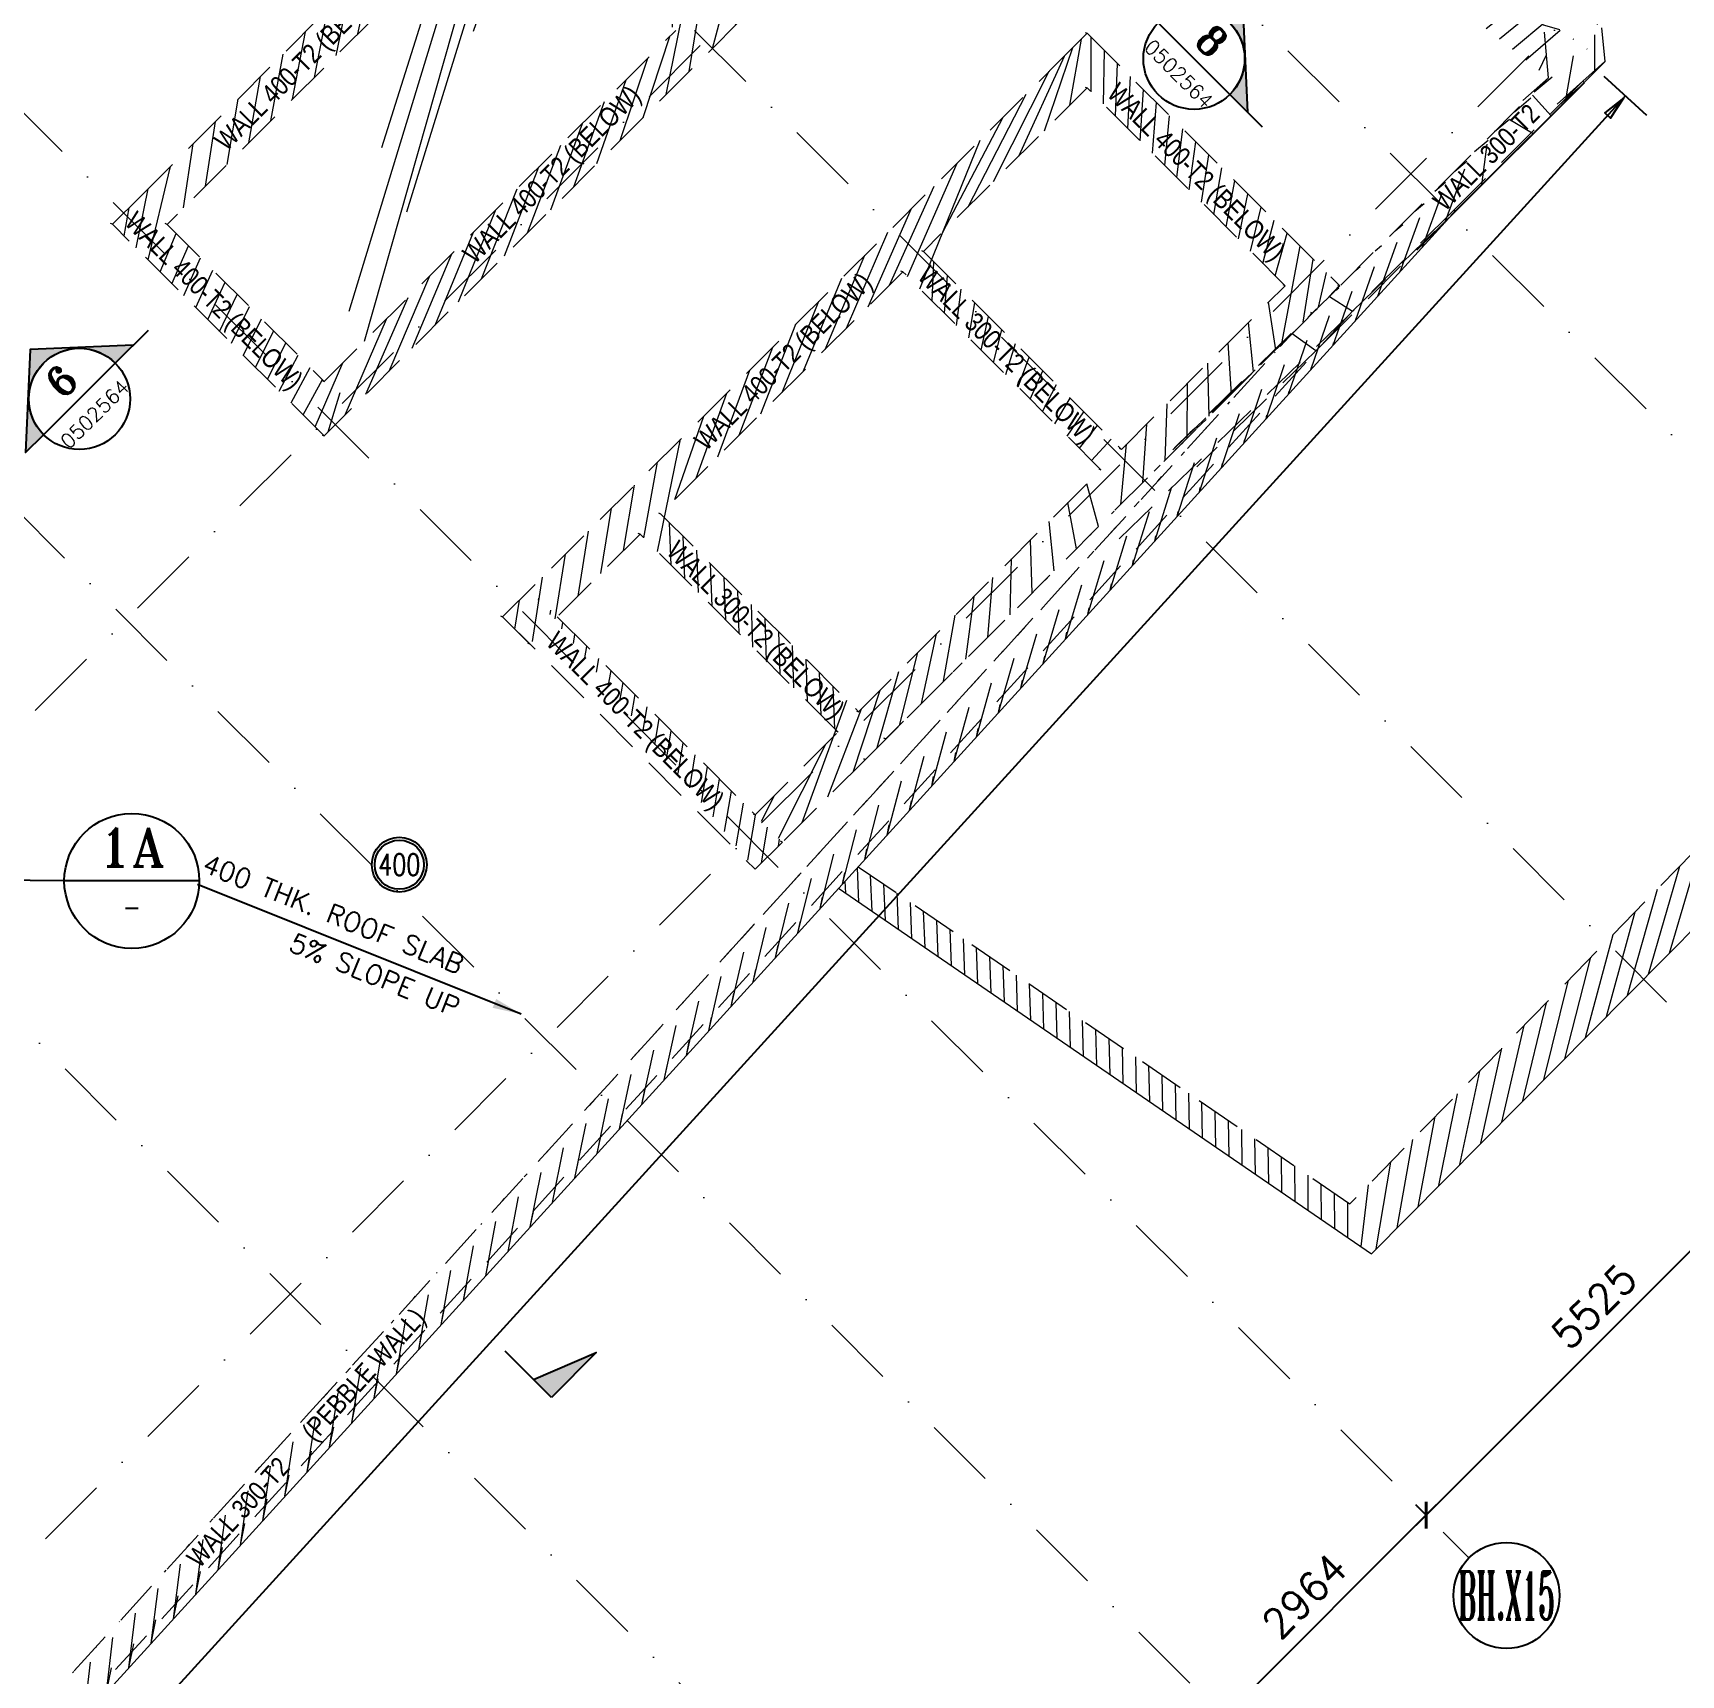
# Model space of a CAD drawing. Extents: x 660761725 to 1323371458, y 2734871439 to 5470067957.
# Drawn here: x 661932779 to 661949867, y 2735057873 to 2735074902 of the extents above; entities that cross this region are included whole.
import ezdxf
from ezdxf.enums import TextEntityAlignment as Align

# ---------------------------------------------------------------- set-up
doc = ezdxf.new("R2010")
doc.units = 0
for name, pattern in [('AXES', [1.95, 1.2, -0.25, 0.25, -0.25]), ('Hidden', [714.375, 476.25, -238.125]), ('PHANTOMX2', [127.00000000000001, 63.5, -12.7, 12.7, -12.7, 12.7, -12.7]), ('sbp_axis_short', [10, 5, -2.5, 0, -2.5])]:
    doc.linetypes.add(name, pattern=pattern)
doc.layers.add('A-DETL', color=5, linetype='Continuous', lineweight=9, true_color=0x0000ff)
for name, color, linetype, lineweight in [('A-FLOR-PATT', 7, 'Continuous', 15), ('A-ROOF', 7, 'Continuous', 15), ('A-WALL', 7, 'Continuous', 15), ('A-WALL-IDEN', 7, 'Continuous', 9), ('S-ARROW', 8, 'Continuous', 13), ('S-GRID', 7, 'Continuous', 9), ('S-GRID-IDEN', 7, 'Continuous', 13)]:
    doc.layers.add(name, color=color, linetype=linetype, lineweight=lineweight)
for name, color, linetype in [('S-AXIS', 20, 'AXES'), ('S-DIMO', 100, 'Continuous'), ('S-IDEN', 221, 'Continuous'), ('S-LEVEL', 3, 'Continuous'), ('S-PATT', 21, 'Continuous'), ('S-RDIMO', 8, 'Continuous'), ('S-SCEL-INDT', 222, 'Continuous'), ('S-TXT', 3, 'Continuous')]:
    doc.layers.add(name, color=color, linetype=linetype)
doc.styles.add('08437-0000-2-020-000R-0511-00$0$ROMANS', font='ROMANS.shx', dxfattribs={"width": 0.75})
doc.styles.add('Arial Narrow_1', font='ARIALN.TTF', dxfattribs={"height": 199.9999999999998})
doc.styles.add('ROMANS', font='romans.shx')
doc.styles.add('ROMANT', font='romant')
doc.dimstyles.new('S-DIMI-20', dxfattribs={"dimscale": 20, "dimtxt": 2, "dimasz": 1.5, "dimexe": 1, "dimexo": 1, "dimgap": 1, "dimtad": 1, "dimdec": 0, "dimzin": 12, "dimdsep": 46, "dimtxsty": 'ROMANS', "dimblk": 'ARCHTICK', "dimcen": 0.09, "dimdle": 1, "dimclrd": 8, "dimclre": 8, "dimclrt": 4, "dimadec": 0, "dimazin": 3, "dimtfac": 1, "dimtdec": 0, "dimtix": 1, "dimtmove": 1, "dimatfit": 3, "dimtolj": 1, "dimtzin": 0, "dimarcsym": 0})
doc.dimstyles.new('S-DIMO-100', dxfattribs={"dimscale": 100, "dimtxt": 3, "dimasz": 2, "dimexe": 1.5, "dimexo": 1.5, "dimgap": 1.5, "dimtad": 1, "dimdec": 0, "dimzin": 12, "dimdsep": 46, "dimtxsty": 'ROMANS', "dimblk": 'ARCHTICK', "dimcen": 0.09, "dimdle": 1.5, "dimclrd": 8, "dimclre": 8, "dimclrt": 4, "dimadec": 0, "dimazin": 3, "dimtfac": 1, "dimtdec": 0, "dimtix": 1, "dimtmove": 1, "dimatfit": 3, "dimfxl": 1, "dimtolj": 1, "dimtzin": 0, "dimarcsym": 0})
pattern_1 = [(74.99999999999999, (0, 0), (-153.3407249233896, 41.08752341002518), [])]

# ---------------------------------------------------------------- blocks, each defined once
blk = doc.blocks.new('_ARCHTICK')
at = {"color": 0, "linetype": 'ByBlock', "const_width": 0.15}
blk.add_lwpolyline([(-0.5, -0.5), (0.5, 0.5)], dxfattribs=at)
blk = doc.blocks.new('*D123')
at = {"layer": 'S-DIMO', "color": 8, "lineweight": -2, "transparency": 16777216}
for p, q in [((662690999.6410098, 2734559848.83957), (662686880.7433155, 2734555729.943264)), ((662690887.5083007, 2734559748.840247), (662690787.5089755, 2734559848.839605)), ((662686980.7433349, 2734555842.075281), (662686880.7433512, 2734555942.075298))]:
    blk.add_line(p, q, dxfattribs=at)
at = {"layer": 'S-DIMO', "color": 8, "lineweight": -2, "transparency": 16777216, "xscale": 200, "yscale": 200, "zscale": 200}
for p, rotation in [((662690893.5749748, 2734559742.773571), 44.99999034024764), ((662686986.8093505, 2734555836.009264), 224.9999903402476)]:
    blk.add_blockref('_ARCHTICK', p, dxfattribs=dict(at, rotation=rotation))
at = {"layer": 'S-DIMO', "color": 4, "transparency": 16777216, "insert": (662688728.0601642, 2734558001.523488), "char_height": 300, "width": 199.5440968434552, "attachment_point": 5, "rotation": 44.999990340247656, "style": 'ROMANS'}
blk.add_mtext('\\A1;5525', dxfattribs=at)
blk = doc.blocks.new('*D124')
at = {"layer": 'S-DIMO', "color": 8, "lineweight": -2, "transparency": 16777216}
for p, q in [((662687092.8757389, 2734555942.074909), (662684784.9072917, 2734553634.107241)), ((662686980.7433349, 2734555842.075281), (662686880.7437046, 2734555942.074945)), ((662684885.3474623, 2734553745.799106), (662684784.9073274, 2734553846.239275))]:
    blk.add_line(p, q, dxfattribs=at)
at = {"layer": 'S-DIMO', "color": 8, "lineweight": -2, "transparency": 16777216, "xscale": 200, "yscale": 200, "zscale": 200}
for p, rotation in [((662686986.8097038, 2734555836.00891), 44.99999034024764), ((662684890.9733267, 2734553740.17324), 224.9999903402476)]:
    blk.add_blockref('_ARCHTICK', p, dxfattribs=dict(at, rotation=rotation))
at = {"layer": 'S-DIMO', "color": 4, "transparency": 16777216, "insert": (662685726.7595167, 2734555000.223145), "char_height": 300, "width": 199.5440968434552, "attachment_point": 5, "rotation": 44.999990340247656, "style": 'ROMANS'}
blk.add_mtext('\\A1;2964', dxfattribs=at)
blk = doc.blocks.new('*U1142')
at = {"layer": 'S-AXIS', "color": 3, "linetype": 'Continuous'}
blk.add_circle((0, 5.5), 5.5, dxfattribs=at)
at = {"layer": 'S-AXIS', "color": 3, "linetype": 'Continuous', "ltscale": 0.5, "style": 'ROMANT', "width": 0.4, "flags": 8}
blk.add_attdef('A', text='', height=5, dxfattribs=at).set_placement((0, 5.5), align=Align.MIDDLE_CENTER)
blk = doc.blocks.new('*U1141')
at = {"layer": 'S-SCEL-INDT'}
blk.add_line((-1.598034076772778e-05, -9.017526509425661), (-4.236298395894313e-05, 0), dxfattribs=at)
blk.add_lwpolyline([(-1.598034251388655e-05, -9.017526509426535), (-2.729673832266011e-05, -5.517526509764139), (8.74998401881464, -9.017498218424205), (-1.598034251388655e-05, -9.017526509426535)], dxfattribs=at)
blk.add_solid([(8.749984018815223, -9.017498218424496), (-1.598034076772778e-05, -9.017526509423043), (4.374978361036412, -7.267512364094754), (-2.729674239717861e-05, -5.517526509763265)], dxfattribs=at)
blk = doc.blocks.new('*U1143')
at = {"layer": 'S-SCEL-INDT'}
h = blk.add_hatch(color=256, dxfattribs=at)
edge = h.paths.add_edge_path()
edge.add_line((7.000001906104444, 2.263283386128023e-05), (10.50000190576247, 3.394924715394154e-05))
edge.add_line((10.50000190576247, 3.394924715394154e-05), (-2.921335544670001e-05, 9.624999999075953))
edge.add_line((-2.921335544670001e-05, 9.624999999075953), (-10.49999809220753, -3.394923260202631e-05))
edge.add_line((-10.49999809220753, -3.394923260202631e-05), (-6.999998092549504, -2.263281203340739e-05))
edge.add_arc((1.90677747013979e-06, 1.091277068709939e-11), 6.999999999363562, 0.00018525217620890544, 180.0001852521762, ccw=False)
at = {"layer": 'S-SCEL-INDT', "color": 2, "linetype": 'Continuous'}
blk.add_line((-6.999999999228748, 4.272327350918204e-05), (6.999999999228748, -4.272327350918204e-05), dxfattribs=at)
at = {"layer": 'S-SCEL-INDT'}
blk.add_line((13.40845287412958, 4.901550710201263e-05), (7.000001906104444, 2.263283386128023e-05), dxfattribs=at)
blk.add_lwpolyline([(7.000001906104444, 2.263283386128023e-05), (10.50000190576247, 3.394924715394154e-05), (-2.921335544670001e-05, 9.624999999075953), (-10.49999809220753, -3.394923260202631e-05), (-6.999998092549504, -2.263281203340739e-05, -0.9999999999999999)], format="xyb", close=True, dxfattribs=at)
for centre, radius in [((0, 0), 6.999999999370188), ((0, -1.906788384076208e-06), 6.99999999936)]:
    blk.add_circle(centre, radius, dxfattribs=at)
at = {"layer": 'S-SCEL-INDT', "linetype": 'Continuous', "style": 'ROMANT', "flags": 8}
for rotation, p in [(359.9998251523294, (-9.533905540592968e-07, 3.499999999687137)), (0.0001748476705820678, (9.533905540592968e-07, 3.499943417606119))]:
    blk.add_attdef('01', text='', height=4, rotation=rotation, dxfattribs=at).set_placement(p, align=Align.MIDDLE_CENTER)
at = {"layer": 'S-SCEL-INDT', "color": 3, "linetype": 'Continuous', "style": 'ROMANS', "flags": 8}
for rotation, p in [(359.9998251523294, (0, -2.974065839854546)), (0.0001748476705820678, (0, -2.97412474701559))]:
    blk.add_attdef('-', text='', height=2, rotation=rotation, dxfattribs=at).set_placement(p, align=Align.MIDDLE_CENTER)
blk = doc.blocks.new('I am… Limitless.')
at = {"layer": 'S-SCEL-INDT', "xscale": 75.00000000000088, "yscale": 75.00000000000088, "zscale": 75.00000000000088, "rotation": 44.99983235789631}
blk.add_blockref('*U1141', (662390229.4205348, 2734557535.357393), dxfattribs=at)
at = {"layer": 'S-TXT', "color": 134}
ref = blk.add_blockref('*U1143', (662397370.128556, 2734570939.46886), dxfattribs=dict(at, xscale=75.00000000000004, yscale=75.00000000000004, zscale=75.00000000000004, rotation=314.9998012006552))
ref.add_attrib('-', '0502564', dxfattribs={"layer": 'S-SCEL-INDT', "color": 3, "linetype": 'Continuous', "height": 150, "rotation": 314.9999734367988, "style": 'ROMANS'}).set_placement((662397212.4012254, 2734570781.742625), align=Align.MIDDLE_CENTER)
ref.add_attrib('01', '8', dxfattribs={"layer": 'S-SCEL-INDT', "linetype": 'Continuous', "height": 300.0000000000001, "rotation": 314.9999734367988, "style": 'ROMANT'}).set_placement((662397555.74178, 2734571125.080695), align=Align.MIDDLE_CENTER)
ref = blk.add_blockref('*U1143', (662385813.3527745, 2734567411.659418), dxfattribs=dict(at, xscale=75.00000000000001, yscale=75.00000000000001, zscale=75.00000000000001, rotation=44.94966640259396))
ref.add_attrib('-', '0502564', dxfattribs={"layer": 'S-SCEL-INDT', "color": 3, "linetype": 'Continuous', "height": 150, "rotation": 44.94984142316793, "style": 'ROMANS'}).set_placement((662385970.940936, 2734567253.794135), align=Align.MIDDLE_CENTER)
ref.add_attrib('01', '6', dxfattribs={"layer": 'S-SCEL-INDT', "linetype": 'Continuous', "height": 300.0000000000001, "rotation": 44.94984142316793, "style": 'ROMANT'}).set_placement((662385627.9034256, 2734567597.434984), align=Align.MIDDLE_CENTER)
blk = doc.blocks.new('*U89')
at = {"layer": 'S-IDEN', "color": 8}
for radius in [3.8, 3.4]:
    blk.add_circle((0, 0), radius, dxfattribs=at)
at = {"layer": 'S-IDEN', "color": 4, "style": '08437-0000-2-020-000R-0511-00$0$ROMANS', "width": 0.75, "flags": 8}
blk.add_attdef('100', text='', height=3, dxfattribs=at).set_placement((0, 0), align=Align.MIDDLE_CENTER)
blk = doc.blocks.new('DETAIL MARK1')
at = {"layer": 'S-SCEL-INDT', "color": 2, "linetype": 'Continuous'}
blk.add_line((6.999999999228748, 4.463006007426884e-05), (-6.999999999228748, -4.081648330611642e-05), dxfattribs=at)
at = {"layer": 'S-SCEL-INDT'}
for centre, radius in [((0, 1.906788384076208e-06), 6.999999999370188), ((0, 0), 6.99999999936)]:
    blk.add_circle(centre, radius, dxfattribs=at)
at = {"layer": 'S-SCEL-INDT', "linetype": 'Continuous', "style": 'ROMANT', "flags": 8}
blk.add_attdef('01', text='', height=4, rotation=0.0001748476705702252, dxfattribs=at).set_placement((9.533905540592968e-07, 3.500001906473699), align=Align.MIDDLE_CENTER)
at = {"layer": 'S-SCEL-INDT', "style": 'ROMANS', "width": 0.85, "flags": 8}
blk.add_attdef('-', text='', height=2, dxfattribs=at).set_placement((-6.429395694935774e-16, -2.993150635524358), align=Align.MIDDLE)
blk = doc.blocks.new('CADF_02')
at = {"color": 0}
blk.add_lwpolyline([(0, 0), (2.5, -0.4166666679084301), (2.5, 0.4166666679084301)], close=True, dxfattribs=at)
blk = doc.blocks.new('cadf_03')
at = {"color": 8}
blk.add_lwpolyline([(-3.725290298461914e-09, 2.99999999627471), (3.725290298461914e-09, -3.000000007450581)], dxfattribs=at)
blk.add_blockref('CADF_02', (0.2513523101806641, 0), dxfattribs=at)
blk = doc.blocks.new('I am… All Range.')
at = {"layer": 'S-GRID', "color": 8, "linetype": 'sbp_axis_short', "lineweight": 13, "ltscale": 150}
for p, q in [((662671765.3411871, 2734584810.704287), (662694307.7183684, 2734562268.327105)), ((662668795.4927062, 2734581840.855805), (662691337.8698875, 2734559298.478624)), ((662622712.44625, 2734514326.959595), (662688816.0170653, 2734580430.53041)), ((662664888.7277402, 2734577934.090839), (662687431.1831487, 2734555391.635431)), ((662627061.1529542, 2734509978.252891), (662693164.7237693, 2734576081.823706)), ((662662792.38458, 2734575837.747679), (662685335.3221155, 2734553295.930852)), ((662660147.2208296, 2734573192.583929), (662682689.8586049, 2734550649.946153))]:
    blk.add_line(p, q, dxfattribs=at)
at = {"layer": 'S-GRID-IDEN', "color": 9}
ref = blk.add_blockref('*U1142', (662687820.0997369, 2734554452.73456), dxfattribs=dict(at, xscale=100.0000000000075, yscale=100, zscale=100.0000000000028, rotation=359.9999999381469))
ref.add_attrib('A', 'BH.X15', dxfattribs={"layer": 'S-AXIS', "color": 3, "linetype": 'Continuous', "ltscale": 0.5, "height": 499.9999999999999, "rotation": 359.9999999381469, "style": 'ROMANT', "width": 0.4000000000000299}).set_placement((662687820.0997375, 2734555002.73456), align=Align.MIDDLE_CENTER)
at = {"layer": 'S-DIMO', "color": 3}
for base, p1, p2, picture, middle in [((662686986.8093505, 2734555836.009264), (662690993.5743002, 2734559642.774212), (662687086.809334, 2734555736.009246), '*D123', (662688728.0601642, 2734558001.523488)), ((662684890.9733267, 2734553740.17324), (662687086.809334, 2734555736.009246), (662684991.4134618, 2734553639.733071), '*D124', (662685726.7595167, 2734555000.223145))]:
    dim = blk.add_linear_dim(base=base, p1=p1, p2=p2, angle=44.99999034024766, dimstyle='S-DIMO-100', dxfattribs=at)
    dim.commit()
    dim.dimension.update_dxf_attribs({"geometry": picture, "text_midpoint": middle})
blk = doc.blocks.new('I am… Atomic.')
at = {"layer": 'A-FLOR-PATT', "transparency": 33554600}
h = blk.add_hatch(dxfattribs=at)
h.set_pattern_fill('ANSI31', color=8, scale=50, angle=30, style=0)
h.set_pattern_definition(pattern_1)
edge = h.paths.add_edge_path()
edge.add_line((662389967.6433319, 2734579123.010657), (662390007.8012236, 2734579503.468677))
edge.add_line((662342114.705975, 2734544592.546931), (662390007.8012234, 2734579503.468677))
edge.add_line((662363195.8073889, 2734559608.047176), (662389967.7690635, 2734579123.040917))
edge.add_line((662362417.6524743, 2734559040.823584), (662363719.8899552, 2734559990.06879))
edge.add_line((662346720.4841449, 2734547598.623516), (662362783.6519626, 2734559307.613063))
edge.add_line((662345821.5310795, 2734546943.346041), (662347578.010761, 2734548223.703842))
edge.add_line((662342292.6126368, 2734544370.997322), (662346307.4227723, 2734547297.529027))
edge.add_line((662325865.2845687, 2734528370.671522), (662342114.6925843, 2734544592.5523))
edge.add_line((662340490.7204528, 2734542572.157625), (662342149.9785906, 2734544228.604904))
edge.add_line((662339422.0417168, 2734541505.28928), (662341320.3495216, 2734543400.381265))
edge.add_line((662336597.6306283, 2734538685.662872), (662340136.8031961, 2734542218.839921))
edge.add_line((662332705.8949801, 2734534800.520002), (662336243.7133716, 2734538332.345168))
edge.add_line((662332253.0745114, 2734534348.466631), (662332782.9359009, 2734534877.430412))
edge.add_line((662326312.3910785, 2734528417.846987), (662332351.9776915, 2734534447.202265))
edge.add_line((662325865.2845687, 2734528370.671522), (662326312.3910785, 2734528417.846987))
h = blk.add_hatch(dxfattribs=at)
h.set_pattern_fill('ANSI31', color=8, scale=50, angle=30, style=0)
h.set_pattern_definition(pattern_1)
edge = h.paths.add_edge_path()
edge.add_line((662389967.6433319, 2734579123.010657), (662390007.8012236, 2734579503.468677))
edge.add_line((662390178.8400514, 2734578972.951882), (662393574.2351673, 2734576558.543434))
edge.add_line((662390389.9110394, 2734578822.862847), (662389967.7690635, 2734579123.040917))
edge.add_line((662401600.1085552, 2734571260.373601), (662390007.8012234, 2734579503.468677))
edge.add_line((662401045.2346829, 2734570742.112331), (662400996.5411683, 2734571280.666277))
edge.add_line((662400996.5411683, 2734571280.666277), (662391834.41239, 2734577795.702194))
edge.add_line((662401631.7932035, 2734570909.939), (662401600.1085552, 2734571260.373601))
edge.add_line((662398386.0115408, 2734568087.393885), (662401045.2346829, 2734570742.112331))
edge.add_line((662378065.801715, 2734545768.423274), (662383150.2610395, 2734551353.010825))
edge.add_line((662383150.2610395, 2734551353.010825), (662388234.7203641, 2734556937.598375))
edge.add_line((662388234.7203641, 2734556937.598375), (662393319.1796887, 2734562522.185926))
edge.add_line((662393319.1796887, 2734562522.185926), (662398403.6390133, 2734568106.773477))
edge.add_line((662377177.0145457, 2734544792.211362), (662378389.7704264, 2734546124.258873))
edge.add_line((662345219.5168241, 2734509691.243385), (662350637.7770958, 2734515642.46591))
edge.add_line((662350637.7770958, 2734515642.46591), (662356056.0373675, 2734521593.688435))
edge.add_line((662356056.0373675, 2734521593.688435), (662361474.2976393, 2734527544.91096))
edge.add_line((662361474.2976393, 2734527544.91096), (662366892.5579109, 2734533496.133485))
edge.add_line((662366892.5579109, 2734533496.133485), (662372310.8181826, 2734539447.35601))
edge.add_line((662372310.8181826, 2734539447.35601), (662377729.0784543, 2734545398.578536))
edge.add_line((662345267.5598451, 2734509156.384884), (662400082.3408674, 2734569362.972085))
edge.add_line((662401418.6805061, 2734570690.601139), (662400941.3227103, 2734570214.051982))
edge.add_line((662400082.3408674, 2734569362.972085), (662401631.7932035, 2734570909.939))
h = blk.add_hatch(dxfattribs=at)
h.set_pattern_fill('ANSI31', color=8, scale=50, angle=30, style=0)
h.set_pattern_definition(pattern_1)
h.paths.add_polyline_path([(662390598.7475477, 2734578465.579719), (662388715.9077953, 2734576585.929477), (662393033.5280749, 2734572268.306242), (662394916.3678274, 2734574147.956483)], flags=16)
h.paths.add_polyline_path([(662390839.3164489, 2734573896.731206), (662388432.7739979, 2734576303.275305), (662387325.0130155, 2734575197.390858), (662389731.5554665, 2734572790.846759)], flags=16)
h.paths.add_polyline_path([(662390368.5953544, 2734572861.041639), (662386723.2477131, 2734569221.869177), (662388351.2029004, 2734567593.912876), (662391996.5505418, 2734571233.085337)], flags=16)
edge = h.paths.add_edge_path()
edge.add_line((662387041.8903742, 2734575480.513693), (662390592.252198, 2734579033.96361))
edge.add_line((662390595.7468959, 2734579030.091289), (662391834.41239, 2734577795.702194))
edge.add_line((662387041.8903742, 2734575480.513693), (662386758.7565768, 2734575197.859521))
edge.add_line((662389448.4216691, 2734572508.192587), (662386758.7565768, 2734575197.859521))
edge.add_line((662388351.1917443, 2734567028.135869), (662386156.9912745, 2734569222.337841))
edge.add_line((662386156.9912745, 2734569222.337841), (662386440.1250719, 2734569504.992013))
edge.add_line((662386440.1250719, 2734569504.992013), (662389448.4216691, 2734572508.192587))
edge.add_line((662395199.4904686, 2734573864.833648), (662388634.3255417, 2734567310.790041))
edge.add_line((662388351.1917443, 2734567028.135869), (662388634.3255417, 2734567310.790041))
edge.add_line((662390580.9457026, 2734573073.032268), (662392208.9008899, 2734571445.075966))
edge.add_line((662392208.9008899, 2734571445.075966), (662392750.3942775, 2734571985.65207))
edge.add_line((662395199.4904686, 2734573864.833648), (662395482.624266, 2734574147.48782))
edge.add_line((662391834.41239, 2734577795.702194), (662395482.624266, 2734574147.48782))
edge.add_line((662392750.3942775, 2734571985.65207), (662391122.4390903, 2734573613.608371))
h = blk.add_hatch(dxfattribs=at)
h.set_pattern_fill('ANSI31', color=8, scale=50, angle=30, style=0)
h.set_pattern_definition(pattern_1)
h.paths.add_polyline_path([(662379129.8428366, 2734572854.771638), (662378841.1105785, 2734572643.884321), (662379625.867961, 2734571935.721013), (662379914.8579589, 2734572146.375746)])
h.paths.add_polyline_path([(662407967.0689715, 2734567385.984937), (662407536.2223183, 2734567816.83159), (662398987.1276885, 2734559064.274018), (662393889.4056096, 2734562560.874372), (662393685.5193458, 2734562336.933021), (662399210.0475222, 2734558547.58027)])
h = blk.add_hatch(dxfattribs=at)
h.set_pattern_fill('ANSI31', color=8, scale=50, angle=30, style=0)
h.set_pattern_definition(pattern_1)
h.paths.add_polyline_path([(662391838.9616344, 2734566220.785015), (662393891.6007832, 2734564168.144461), (662396404.4132351, 2734566676.700235), (662394351.7740862, 2734568729.340789)], flags=16)
h.paths.add_polyline_path([(662394564.1244342, 2734568941.331419), (662396616.7635832, 2734566888.690864), (662398315.5663675, 2734568584.615895), (662396262.9272186, 2734570637.256449)], flags=16)
edge = h.paths.add_edge_path()
edge.add_line((662390201.7467188, 2734565152.109394), (662395979.8045774, 2734570920.379284))
edge.add_line((662390201.7467188, 2734565152.109394), (662390484.86936, 2734564868.986558))
edge.add_line((662391626.6112863, 2734566008.794386), (662390484.86936, 2734564868.986558))
edge.add_line((662393679.2504352, 2734563956.153832), (662391626.6112863, 2734566008.794386))
edge.add_line((662392820.6423062, 2734563099.000176), (662393679.2504352, 2734563956.153832))
edge.add_line((662392820.6423062, 2734563099.000176), (662393103.7649475, 2734562815.877341))
edge.add_line((662393962.3730764, 2734563673.030997), (662393103.7649475, 2734562815.877341))
edge.add_line((662398403.6390133, 2734568106.773477), (662394174.7234246, 2734563885.021626))
edge.add_line((662394175.6151698, 2734563884.12988), (662393963.2648216, 2734563672.139251))
edge.add_line((662398596.61022, 2734568301.791482), (662398773.3078362, 2734568474.034104))
edge.add_line((662398882.7145513, 2734568583.255486), (662398773.3078362, 2734568474.034104))
edge.add_line((662396262.9383746, 2734571203.033456), (662398882.7145513, 2734568583.255486))
edge.add_line((662395979.8045774, 2734570920.379284), (662396262.9383746, 2734571203.033456))
edge.add_line((662398411.2648572, 2734568112.604423), (662398595.7218189, 2734568302.681889))
h = blk.add_hatch(dxfattribs=at)
h.set_pattern_fill('ANSI31', color=8, scale=50, angle=30, style=0)
h.set_pattern_definition(pattern_1)
edge = h.paths.add_edge_path()
edge.add_line((662345468.2720397, 2734510142.524049), (662345661.1307589, 2734509588.669044))
edge.add_line((662345219.5168241, 2734509691.243385), (662350637.7770958, 2734515642.46591))
edge.add_line((662350637.7770958, 2734515642.46591), (662356056.0373675, 2734521593.688435))
edge.add_line((662356056.0373675, 2734521593.688435), (662361474.2976393, 2734527544.91096))
edge.add_line((662361474.2976393, 2734527544.91096), (662366892.5579109, 2734533496.133485))
edge.add_line((662366892.5579109, 2734533496.133485), (662372310.8181826, 2734539447.35601))
edge.add_line((662372310.8181826, 2734539447.35601), (662377729.0784543, 2734545398.578536))
edge.add_line((662345267.5598451, 2734509156.384884), (662400082.3408674, 2734569362.972085))
h = blk.add_hatch(dxfattribs=at)
h.set_pattern_fill('ANSI31', color=8, scale=50, angle=30, style=0)
h.set_pattern_definition(pattern_1)
edge = h.paths.add_edge_path()
edge.add_line((662390201.7467185, 2734565152.109394), (662392820.3512313, 2734562533.503097))
edge.add_line((662390485.0693138, 2734565434.952043), (662393103.4337128, 2734562816.10604))
edge.add_line((662393103.4337127, 2734562816.10604), (662392820.3512312, 2734562533.503097))
at = {"layer": 'A-DETL', "color": 8, "linetype": 'Hidden', "lineweight": 9}
for p, q in [((662395199.4904686, 2734573864.833648), (662388634.3255417, 2734567310.790041)), ((662390368.5953544, 2734572861.041639), (662386723.2477131, 2734569221.869177)), ((662386440.1250719, 2734569504.992013), (662389448.4216691, 2734572508.192587)), ((662388351.2029004, 2734567593.912876), (662391996.5505418, 2734571233.085337)), ((662401045.2346829, 2734570742.112331), (662400996.5411683, 2734571280.666277)), ((662395979.8045774, 2734570920.379284), (662396262.9383746, 2734571203.033456)), ((662396241.994628, 2734571211.424737), (662396262.9383746, 2734571203.033456)), ((662396262.9383746, 2734571203.033456), (662398882.7145513, 2734568583.255486)), ((662390201.7467188, 2734565152.109394), (662395979.8045774, 2734570920.379284)), ((662401631.1518183, 2734570909.368745), (662401401.6661634, 2734570705.33348)), ((662401631.1346314, 2734570909.351586), (662401402.4927813, 2734570705.414375)), ((662398386.0115408, 2734568087.393885), (662401045.2346829, 2734570742.112331)), ((662401045.2346829, 2734570742.112331), (662400778.0398858, 2734570504.669271)), ((662396262.9272186, 2734570637.256449), (662394564.1244342, 2734568941.331419)), ((662396241.9833125, 2734570645.647794), (662396262.9272186, 2734570637.256449)), ((662398315.5663675, 2734568584.615895), (662396262.9272186, 2734570637.256449)), ((662401401.6661634, 2734570705.33348), (662400064.3627324, 2734569370.17517)), ((662401135.3391556, 2734570467.520509), (662401402.4598211, 2734570705.778918)), ((662401151.0999817, 2734570452.772967), (662401358.1152967, 2734570636.770192)), ((662401359.3946913, 2734570637.907331), (662401418.0403122, 2734570690.032128)), ((662401401.6661634, 2734570705.33348), (662401402.4927813, 2734570705.414375)), ((662401402.4598211, 2734570705.778918), (662401415.248901, 2734570693.812109)), ((662401402.4927813, 2734570705.414375), (662401402.4598211, 2734570705.778918)), ((662386156.9912745, 2734569222.337841), (662386440.1250719, 2734569504.992013)), ((662399013.4511831, 2734568320.204953), (662400081.7408041, 2734569362.386686)), ((662400056.9163916, 2734569361.996377), (662399016.3829323, 2734568323.132)), ((662400064.3627324, 2734569370.17517), (662400056.9163916, 2734569361.996377)), ((662400082.3408674, 2734569362.972085), (662400056.9163916, 2734569361.996377)), ((662400082.3408674, 2734569362.972085), (662400064.3627324, 2734569370.17517)), ((662386156.9912745, 2734569222.337841), (662386136.0458293, 2734569230.729803)), ((662388351.1917443, 2734567028.135869), (662386156.9912745, 2734569222.337841)), ((662386723.2477131, 2734569221.869177), (662386702.3023317, 2734569230.261114)), ((662386723.2477131, 2734569221.869177), (662388351.2029004, 2734567593.912876)), ((662400017.173428, 2734569291.468199), (662398706.7791548, 2734567983.29372)), ((662394543.1798587, 2734568949.723032), (662394564.1244342, 2734568941.331419)), ((662394564.1244342, 2734568941.331419), (662396616.7635832, 2734566888.690864)), ((662394351.7740862, 2734568729.340789), (662391838.9616344, 2734566220.785015)), ((662394351.7740862, 2734568729.340789), (662394330.829427, 2734568737.732437)), ((662396404.4132351, 2734566676.700235), (662394351.7740862, 2734568729.340789)), ((662396616.7635832, 2734566888.690864), (662398315.5663675, 2734568584.615895)), ((662398315.5663675, 2734568584.615895), (662398294.6221148, 2734568593.007379)), ((662398882.7145513, 2734568583.255486), (662398773.3078362, 2734568474.034104)), ((662398882.7145513, 2734568583.255486), (662398861.7703623, 2734568591.646945)), ((662398596.61022, 2734568301.791482), (662398773.3078362, 2734568474.034104)), ((662398773.3078362, 2734568474.034104), (662399013.4511831, 2734568320.204953)), ((662399013.4511831, 2734568320.204953), (662345232.817815, 2734509249.488402)), ((662396594.3241972, 2734565960.198916), (662399012.2854673, 2734568319.067726)), ((662397526.356548, 2734567260.278023), (662398595.7218189, 2734568302.681889)), ((662398577.7447083, 2734568309.884563), (662398595.7218189, 2734568302.681889)), ((662398578.6364534, 2734568308.992817), (662398596.4936724, 2734568301.838178)), ((662398595.7218189, 2734568302.681889), (662398596.61022, 2734568301.791482)), ((662398403.6390133, 2734568106.773477), (662394174.7234246, 2734563885.021626)), ((662397150.5027447, 2734566883.27914), (662398386.0115408, 2734568087.393885)), ((662398633.1142752, 2734567909.753628), (662398386.0115408, 2734568087.393885)), ((662398633.1142752, 2734567909.753628), (662397397.6041726, 2734566705.637609)), ((662398705.3062181, 2734567981.823278), (662398633.1142752, 2734567909.753628)), ((662388330.2572441, 2734567602.304923), (662388351.2029004, 2734567593.912876)), ((662388351.1917443, 2734567028.135869), (662388634.3255417, 2734567310.790041)), ((662388330.2459286, 2734567036.527979), (662388351.1917443, 2734567028.135869)), ((662396616.7635832, 2734566888.690864), (662396595.8186611, 2734566897.082617)), ((662393891.6007832, 2734564168.144461), (662396404.4132351, 2734566676.700235)), ((662396383.4682293, 2734566685.092021), (662396404.4132351, 2734566676.700235)), ((662391818.0159849, 2734566229.177059), (662391838.9616344, 2734566220.785015)), ((662391838.9616344, 2734566220.785015), (662393891.6007832, 2734564168.144461)), ((662391626.6112863, 2734566008.794386), (662390767.9518421, 2734565151.589502)), ((662391626.6112863, 2734566008.794386), (662391605.6655532, 2734566017.186464)), ((662393679.2504352, 2734563956.153832), (662391626.6112863, 2734566008.794386)), ((662390180.8005835, 2734565160.501632), (662390201.7467188, 2734565152.109394)), ((662390201.7467188, 2734565152.109394), (662390484.86936, 2734564868.986558)), ((662390201.7467185, 2734565152.109394), (662392820.3512313, 2734562533.503097)), ((662390767.9518421, 2734565151.589502), (662392820.5909944, 2734563098.948952)), ((662390484.86936, 2734564868.986558), (662390463.9231769, 2734564877.378816)), ((662393870.6547873, 2734564176.536644), (662393891.6007832, 2734564168.144461)), ((662392820.6423062, 2734563099.000176), (662393679.2504352, 2734563956.153832)), ((662393679.2504352, 2734563956.153832), (662393658.3043555, 2734563964.546049)), ((662394174.7234246, 2734563885.021626), (662394153.7773807, 2734563893.413828)), ((662394175.6151698, 2734563884.12988), (662394154.6691258, 2734563892.522082)), ((662394175.6151698, 2734563884.12988), (662393963.2648216, 2734563672.139251)), ((662394174.7234246, 2734563885.021626), (662394175.6151698, 2734563884.12988)), ((662393962.3730764, 2734563673.030997), (662393103.7649475, 2734562815.877341)), ((662393941.426949, 2734563681.423233), (662393962.3730764, 2734563673.030997)), ((662393942.318694, 2734563680.531487), (662393963.2648216, 2734563672.139251)), ((662393963.2648216, 2734563672.139251), (662393962.3730764, 2734563673.030997)), ((662392799.6958882, 2734563107.392528), (662392820.6423062, 2734563099.000176)), ((662393103.4337127, 2734562816.10604), (662392820.3512312, 2734562533.503097)), ((662393103.7649475, 2734562815.877341), (662393082.8184817, 2734562824.269712))]:
    blk.add_line(p, q, dxfattribs=at)
at = {"layer": 'A-DETL', "color": 8, "linetype": 'Hidden', "lineweight": 9, "flags": 128}
for points in [[(662378065.801715, 2734545768.423274), (662383150.2610395, 2734551353.010825), (662388234.7203641, 2734556937.598375), (662393319.1796887, 2734562522.185926), (662398403.6390133, 2734568106.773477)], [(662398403.6390133, 2734568106.773477), (662397865.9087354, 2734567582.706826), (662397328.1784576, 2734567058.640176), (662397168.1306566, 2734566902.65916)], [(662407536.2223183, 2734567816.83159), (662398987.1276886, 2734559064.274018)], [(662393889.4056098, 2734562560.874372), (662398987.1276884, 2734559064.274018)]]:
    blk.add_lwpolyline(points, dxfattribs=at)
at = {"layer": 'A-ROOF', "color": 8, "lineweight": 13}
for p, q in [((662401631.7932035, 2734570909.939), (662401600.1085552, 2734571260.373601)), ((662400082.3408674, 2734569362.972085), (662401631.7932035, 2734570909.939)), ((662345267.5598451, 2734509156.384884), (662400082.3408674, 2734569362.972085))]:
    blk.add_line(p, q, dxfattribs=at)
for points in [[(662399210.0475222, 2734558547.58027), (662407967.0689714, 2734567385.984937)], [(662393685.5193455, 2734562336.933021), (662399210.0475222, 2734558547.58027)]]:
    blk.add_lwpolyline(points, dxfattribs=at)
at = {"layer": 'A-WALL', "color": 8, "lineweight": 13}
for p, q in [((662401418.6805061, 2734570690.601139), (662400018.6463647, 2734569292.938641)), ((662401415.2851253, 2734570693.778214), (662401418.6805061, 2734570690.601139))]:
    blk.add_line(p, q, dxfattribs=at)
at = {"layer": 'S-LEVEL', "xscale": 74.99999999999999, "yscale": 75.00000001090066, "zscale": 74.99999999999999}
blk.add_blockref('*U89', (662389130.364601, 2734562581.519176), dxfattribs=at).add_auto_attribs({'100': '400'})
at = {"layer": 'A-WALL-IDEN', "color": 8, "char_height": 199.9999999999998, "attachment_point": 1, "style": 'Arial Narrow_1'}
for s, insert, width, rotation in [('WALL 400-T2 (BELOW)', (662387194.9907339, 2734570112.629512), 3070.463124999997, 45.00000000000009), ('WALL 400-T2 (BELOW)', (662389769.0815209, 2734568942.814299), 3070.463124999997, 45.00000000000446), ('WALL 400-T2 (BELOW)', (662396596.874469, 2734570705.917255), 3070.463124999997, 314.9999999999974), ('WALL 300-T2', (662399828.8704602, 2734569487.821808), 1771.729374999998, 45.00000000000006), ('WALL 400-T2 (BELOW)', (662386411.9381038, 2734569372.084154), 3070.463124999997, 314.9999999999998), ('WALL 400-T2 (BELOW)', (662392169.0698541, 2734567003.266433), 3070.463124999997, 45.0000000000098), ('WALL 300-T2 (BELOW)', (662394631.9459523, 2734568812.473817), 3070.463124999997, 314.9999999999999), ('WALL 300-T2 (BELOW)', (662392029.3614719, 2734565957.669875), 3070.463124999997, 314.9999999999999), ('WALL 400-T2 (BELOW)', (662390781.2279111, 2734565015.181716), 3070.463124999997, 315.0000000000001), ('(PEBBLE WALL)', (662388101.7235912, 2734556721.020119), 2172.573124999998, 47.68386439457864), ('WALL 300-T2', (662386908.9585571, 2734555410.929835), 1771.729374999998, 47.68386439457864)]:
    blk.add_mtext(s, dxfattribs=dict(at, insert=insert, width=width, rotation=rotation))
at = {"layer": 'S-TXT', "char_height": 200, "attachment_point": 1, "rotation": 338.1823885034527, "style": 'ROMANS'}
for s, insert in [('400 THK. ROOF SLAB', (662387145.3363421, 2734562698.103019)), ('5% SLOPE UP', (662388045.1586019, 2734561878.251612))]:
    blk.add_mtext(s, dxfattribs=dict(at, insert=insert))
at = {"layer": 'S-ARROW'}
blk.add_leader([(662390394.9220443, 2734561031.426208), (662387036.7335539, 2734562375.803278)], dimstyle='S-DIMI-20', override={"dimasz": 15, "dimgap": 1, "dimtad": 0}, dxfattribs=at)

msp = doc.modelspace()

# ---------------------------------------------------------------- linework, layer by layer
at = {"layer": 'S-PATT', "color": 6, "linetype": 'PHANTOMX2', "ltscale": 500}
msp.add_lwpolyline([(661932203.8222625, 2735066119.896044), (661933104.0683216, 2735066113.501215)], dxfattribs=at)
at = {"layer": 'S-RDIMO'}
msp.add_line((661949291.4375603, 2735074249.40046), (661893444.274644, 2735012908.882059), dxfattribs=at)

# ---------------------------------------------------------------- block references
at = {"layer": 'S-AXIS'}
for name, p in [('I am… All Range.', (-739763.2984656096, 503695.4297404289)), ('I am… Atomic.', (-452552.6789346933, 503695.4297404289)), ('I am… Limitless.', (-452552.6789346933, 503695.4297404289))]:
    msp.add_blockref(name, p, dxfattribs=at)
at = {"layer": 'S-RDIMO', "xscale": 100, "yscale": 100, "zscale": 100, "rotation": 227.6838643987735}
msp.add_blockref('cadf_03', (661949291.4375603, 2735074249.40046), dxfattribs=at)
at = {"layer": 'S-SCEL-INDT'}
ref = msp.add_blockref('DETAIL MARK1', (661933804.0506617, 2735066108.528944), dxfattribs=dict(at, xscale=100, yscale=100, zscale=100))
ref.add_attrib('-', '-', dxfattribs={"layer": '0', "color": 3, "height": 199.9999999999999, "style": 'ROMANS', "width": 0.8500000000000003}).set_placement((661933804.0506617, 2735065838.9429), align=Align.MIDDLE)
ref.add_attrib('01', '1A', dxfattribs={"color": 7, "linetype": 'Continuous', "height": 399.9999999999995, "rotation": 0.000174847668534782, "style": 'ROMANT'}).set_placement((661933804.050757, 2735066458.529135), align=Align.MIDDLE_CENTER)

doc.saveas('drawing.dxf')
